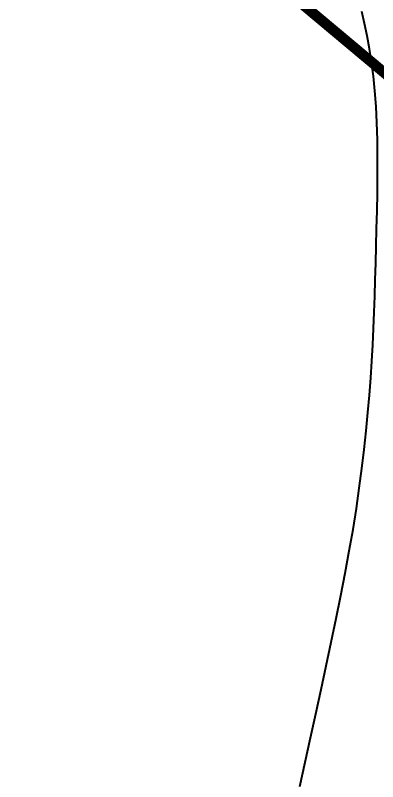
# Model space of a CAD drawing. Header units: metres. Extents: x 561401 to 594056, y 8460144 to 8508504.
# Drawn here: x 571547 to 571564.26, y 8471951.4 to 8471987.88 of the extents above; entities that cross this region are included whole.
import ezdxf

# ---------------------------------------------------------------- set-up
doc = ezdxf.new("R2010")
doc.units = ezdxf.units.M
doc.layers.add('1.1. DERECHO DE VIA', color=230, linetype='Continuous')
doc.layers.add('1.1. VIA EXISTENTE', color=252, linetype='Continuous')

msp = doc.modelspace()

# ---------------------------------------------------------------- linework, layer by layer
at = {"layer": '1.1. DERECHO DE VIA', "color": 230, "linetype": 'Continuous', "lineweight": 40, "ltscale": 0.2, "const_width": 0.5}
msp.add_lwpolyline([(571658.664, 8471885.612), (571648.065, 8471902.572), (571636.666, 8471918.995), (571623.66, 8471934.152), (571609.055, 8471947.78), (571593.798, 8471960.71), (571578.454, 8471973.538), (571563.11, 8471986.367), (571547.766, 8471999.195), (571532.422, 8472012.023), (571517.391, 8472025.213), (571503.162, 8472039.406)], dxfattribs=at)
at = {"layer": '1.1. VIA EXISTENTE', "color": 253, "linetype": 'Continuous', "lineweight": 40, "ltscale": 0.2, "true_color": 0x84a4a6}
msp.add_lwpolyline([(571560.545, 8471951.177), (571560.8, 8471952.332), (571561.056, 8471953.485), (571561.31, 8471954.636), (571561.562, 8471955.782), (571561.809, 8471956.92), (571562.05, 8471958.047), (571562.282, 8471959.16), (571562.503, 8471960.255), (571562.712, 8471961.33), (571562.906, 8471962.381), (571563.084, 8471963.405), (571563.243, 8471964.4), (571563.384, 8471965.366), (571563.509, 8471966.304), (571563.619, 8471967.216), (571563.715, 8471968.103), (571563.798, 8471968.965), (571563.869, 8471969.804), (571563.93, 8471970.621), (571563.981, 8471971.418), (571564.025, 8471972.199), (571564.062, 8471972.972), (571564.093, 8471973.74), (571564.12, 8471974.51), (571564.144, 8471975.287), (571564.166, 8471976.077), (571564.187, 8471976.886), (571564.208, 8471977.716), (571564.228, 8471978.563), (571564.243, 8471979.418), (571564.252, 8471980.274), (571564.253, 8471981.121), (571564.243, 8471981.953), (571564.22, 8471982.761), (571564.181, 8471983.538), (571564.126, 8471984.277), (571564.055, 8471984.979), (571563.969, 8471985.648), (571563.869, 8471986.287), (571563.756, 8471986.899), (571563.633, 8471987.488), (571563.499, 8471988.056)], dxfattribs=at)

doc.saveas('drawing.dxf')
